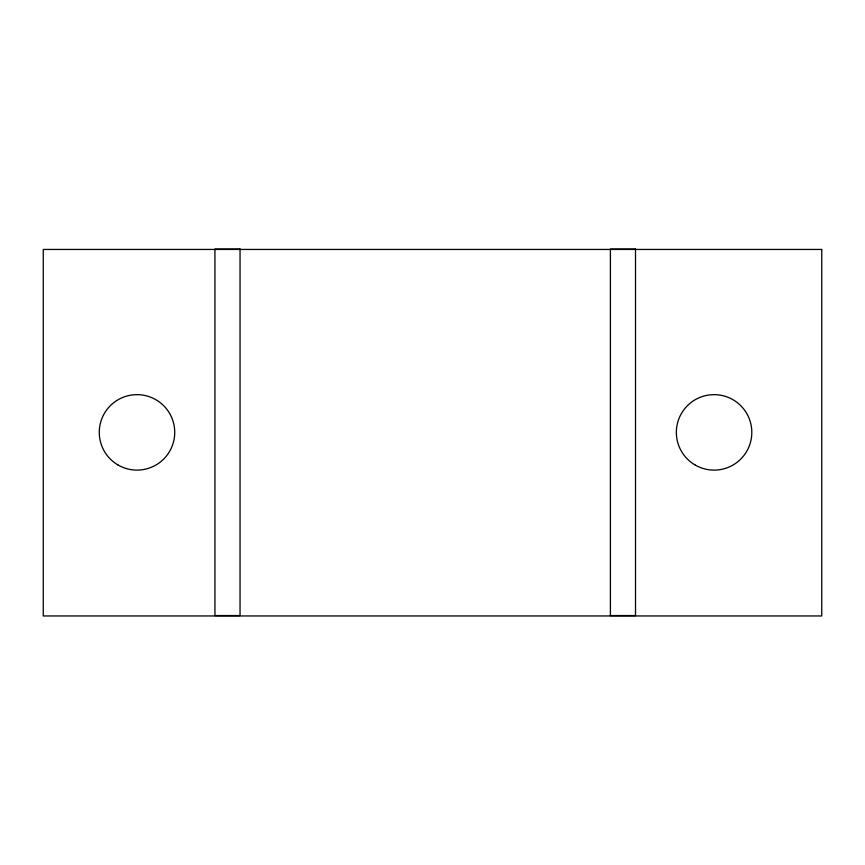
<?xml version="1.0" encoding="UTF-8"?>
<svg xmlns="http://www.w3.org/2000/svg" width="865" height="865" viewBox="0 0 865 865"><rect width="100%" height="100%" fill="white"/><g stroke="black" fill="none" stroke-linecap="round" stroke-linejoin="round"><path stroke-width="1.3" d="M240.048 249.044L214.931 249.044L214.931 615.556L240.048 615.556L240.048 249.044M635.515 249.044L610.398 249.044L610.398 615.556L635.515 615.556L635.515 249.044M821.75 249.444L43.25 249.444L43.25 615.956L821.75 615.956L821.75 249.444M118.137 465.056A37.725 37.725 0 0 0 174.73 432.381A37.725 37.725 0 0 0 118.137 399.706A37.725 37.725 0 0 0 118.137 465.056M695.222 465.056A37.725 37.725 0 0 0 751.815 432.381A37.725 37.725 0 0 0 695.222 399.706A37.725 37.725 0 0 0 695.222 465.056"/></g></svg>
